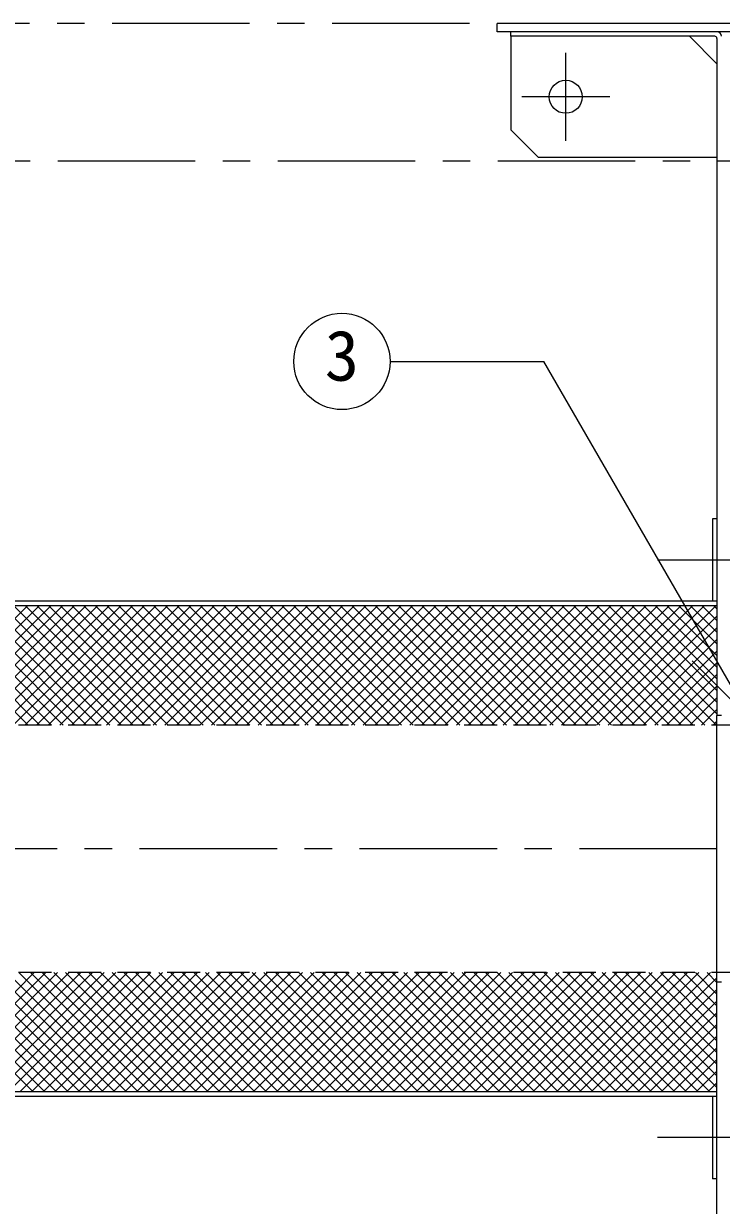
# Model space of a CAD drawing. Units: millimetres at full size, sheet at 1:10; details may follow other scales. Extents: x -2114 to 1936, y -1399 to 1411.
# Drawn here: x -1348.1 to -1094.3, y -508.3 to -78.6 of the extents above; entities that cross this region are included whole.
import ezdxf
from ezdxf.enums import TextEntityAlignment as Align

# ---------------------------------------------------------------- set-up
doc = ezdxf.new("R2010")
doc.units = ezdxf.units.MM
doc.header["$LTSCALE"] = 10
doc.linetypes.add('CHAIN1', pattern=[8, 5, -1, 1, -1])
doc.linetypes.add('DASHED1', pattern=[1.8, 1.2, -0.6])
doc.layers.add('0-0_ﾚｲﾔ1', color=4, linetype='Continuous', lineweight=9)
doc.styles.add('ＭＳ ゴシック', font='')
doc.styles.get('ＭＳ ゴシック').set_extended_font_data('MS Gothic')

msp = doc.modelspace()

# ---------------------------------------------------------------- linework, layer by layer
at = {"layer": '0-0_ﾚｲﾔ1', "linetype": 'CHAIN1'}
for p, q in [((-1185.92, -78.64), (-1975.92, -78.64)), ((-1150.92, -121.24), (-1150.92, -89.24)), ((-1134.92, -105.24), (-1166.92, -105.24)), ((-885.67, -128.64), (-1925.92, -128.64)), ((-1074.32, -273.64), (-1117.52, -273.64)), ((-1015.92, -378.64), (-1875.92, -378.64)), ((-1074.32, -483.64), (-1117.52, -483.64))]:
    msp.add_line(p, q, dxfattribs=at)
at = {"layer": '0-0_ﾚｲﾔ1', "color": 5, "lineweight": 25}
for p, q in [((-1175.92, -81.64), (-1175.92, -78.64)), ((-1043.92, -78.64), (-1175.92, -78.64)), ((-1045.42, -81.64), (-1175.92, -81.64)), ((-1170.92, -83.24), (-1170.92, -81.64)), ((-1096.72, -83.24), (-1170.92, -83.24)), ((-1095.92, -84.04), (-1095.92, -330.14)), ((-1095.92, -288.64), (-1595.92, -288.64)), ((-1095.92, -290.24), (-1594.32, -290.24)), ((-1095.92, -887.84), (-1095.92, -427.14)), ((-1094.32, -427.14), (-1095.92, -427.14)), ((-1095.92, -467.04), (-1594.32, -467.04)), ((-1095.92, -468.64), (-1595.92, -468.64)), ((-1097.52, -468.64), (-1097.52, -498.64))]:
    msp.add_line(p, q, dxfattribs=at)
at = {"layer": '0-0_ﾚｲﾔ1', "color": 7, "lineweight": 18}
for p, q in [((-1170.92, -83.24), (-1170.92, -117.24)), ((-1105.92, -83.24), (-1095.92, -93.24)), ((-1170.92, -117.24), (-1160.92, -127.24)), ((-1160.92, -127.24), (-1095.92, -127.24)), ((-1214.81, -201.46), (-1158.88, -201.46)), ((-1083.78, -331.54), (-1158.88, -201.46)), ((-1083.78, -331.54), (-1104.99, -310.33)), ((-1094.32, -330.14), (-1095.92, -330.14)), ((-1095.92, -427.14), (-1095.92, -330.14)), ((-1095.92, -498.64), (-1097.52, -498.64))]:
    msp.add_line(p, q, dxfattribs=at)
at = {"layer": '0-0_ﾚｲﾔ1'}
for p, q in [((-1095.65, -81.66), (-1095.63, -81.64)), ((-1390.05, -333.64), (-1346.65, -290.24)), ((-1389.85, -290.24), (-1346.45, -333.64)), ((-1385.81, -333.64), (-1342.41, -290.24)), ((-1385.61, -290.24), (-1342.21, -333.64)), ((-1381.57, -333.64), (-1338.17, -290.24)), ((-1381.36, -290.24), (-1337.96, -333.64)), ((-1377.33, -333.64), (-1333.93, -290.24)), ((-1377.12, -290.24), (-1333.72, -333.64)), ((-1373.08, -333.64), (-1329.68, -290.24)), ((-1372.88, -290.24), (-1329.48, -333.64)), ((-1368.84, -333.64), (-1325.44, -290.24)), ((-1368.64, -290.24), (-1325.24, -333.64)), ((-1364.6, -333.64), (-1321.2, -290.24)), ((-1364.39, -290.24), (-1320.99, -333.64)), ((-1360.36, -333.64), (-1316.96, -290.24)), ((-1360.15, -290.24), (-1316.75, -333.64)), ((-1356.11, -333.64), (-1312.71, -290.24)), ((-1355.91, -290.24), (-1312.51, -333.64)), ((-1351.87, -333.64), (-1308.47, -290.24)), ((-1351.67, -290.24), (-1308.27, -333.64)), ((-1347.63, -333.64), (-1304.23, -290.24)), ((-1347.42, -290.24), (-1304.02, -333.64)), ((-1343.38, -333.64), (-1299.98, -290.24)), ((-1343.18, -290.24), (-1299.78, -333.64)), ((-1339.14, -333.64), (-1295.74, -290.24)), ((-1338.94, -290.24), (-1295.54, -333.64)), ((-1334.9, -333.64), (-1291.5, -290.24)), ((-1334.7, -290.24), (-1291.3, -333.64)), ((-1330.66, -333.64), (-1287.26, -290.24)), ((-1330.45, -290.24), (-1287.05, -333.64)), ((-1326.41, -333.64), (-1283.01, -290.24)), ((-1326.21, -290.24), (-1282.81, -333.64)), ((-1322.17, -333.64), (-1278.77, -290.24)), ((-1321.97, -290.24), (-1278.57, -333.64)), ((-1317.93, -333.64), (-1274.53, -290.24)), ((-1317.72, -290.24), (-1274.32, -333.64)), ((-1313.69, -333.64), (-1270.29, -290.24)), ((-1313.48, -290.24), (-1270.08, -333.64)), ((-1309.44, -333.64), (-1266.04, -290.24)), ((-1309.24, -290.24), (-1265.84, -333.64)), ((-1305.2, -333.64), (-1261.8, -290.24)), ((-1305, -290.24), (-1261.6, -333.64)), ((-1300.96, -333.64), (-1257.56, -290.24)), ((-1300.75, -290.24), (-1257.35, -333.64)), ((-1296.72, -333.64), (-1253.32, -290.24)), ((-1296.51, -290.24), (-1253.11, -333.64)), ((-1292.47, -333.64), (-1249.07, -290.24)), ((-1292.27, -290.24), (-1248.87, -333.64)), ((-1288.23, -333.64), (-1244.83, -290.24)), ((-1288.03, -290.24), (-1244.63, -333.64)), ((-1283.99, -333.64), (-1240.59, -290.24)), ((-1283.78, -290.24), (-1240.38, -333.64)), ((-1279.75, -333.64), (-1236.35, -290.24)), ((-1279.54, -290.24), (-1236.14, -333.64)), ((-1275.5, -333.64), (-1232.1, -290.24)), ((-1275.3, -290.24), (-1231.9, -333.64)), ((-1271.26, -333.64), (-1227.86, -290.24)), ((-1271.06, -290.24), (-1227.66, -333.64)), ((-1267.02, -333.64), (-1223.62, -290.24)), ((-1266.81, -290.24), (-1223.41, -333.64)), ((-1262.77, -333.64), (-1219.37, -290.24)), ((-1262.57, -290.24), (-1219.17, -333.64)), ((-1258.53, -333.64), (-1215.13, -290.24)), ((-1258.33, -290.24), (-1214.93, -333.64)), ((-1254.29, -333.64), (-1210.89, -290.24)), ((-1254.08, -290.24), (-1210.68, -333.64)), ((-1250.05, -333.64), (-1206.65, -290.24)), ((-1249.84, -290.24), (-1206.44, -333.64)), ((-1245.8, -333.64), (-1202.4, -290.24)), ((-1245.6, -290.24), (-1202.2, -333.64)), ((-1241.56, -333.64), (-1198.16, -290.24)), ((-1241.36, -290.24), (-1197.96, -333.64)), ((-1237.32, -333.64), (-1193.92, -290.24)), ((-1237.11, -290.24), (-1193.71, -333.64)), ((-1233.08, -333.64), (-1189.68, -290.24)), ((-1232.87, -290.24), (-1189.47, -333.64)), ((-1228.83, -333.64), (-1185.43, -290.24)), ((-1228.63, -290.24), (-1185.23, -333.64)), ((-1224.59, -333.64), (-1181.19, -290.24)), ((-1224.39, -290.24), (-1180.99, -333.64)), ((-1220.35, -333.64), (-1176.95, -290.24)), ((-1220.14, -290.24), (-1176.74, -333.64)), ((-1216.11, -333.64), (-1172.71, -290.24)), ((-1215.9, -290.24), (-1172.5, -333.64)), ((-1211.86, -333.64), (-1168.46, -290.24)), ((-1211.66, -290.24), (-1168.26, -333.64)), ((-1207.62, -333.64), (-1164.22, -290.24)), ((-1207.42, -290.24), (-1164.02, -333.64)), ((-1203.38, -333.64), (-1159.98, -290.24)), ((-1203.17, -290.24), (-1159.77, -333.64)), ((-1199.14, -333.64), (-1155.74, -290.24)), ((-1198.93, -290.24), (-1155.53, -333.64)), ((-1194.89, -333.64), (-1151.49, -290.24)), ((-1194.69, -290.24), (-1151.29, -333.64)), ((-1190.65, -333.64), (-1147.25, -290.24)), ((-1190.45, -290.24), (-1147.05, -333.64)), ((-1186.41, -333.64), (-1143.01, -290.24)), ((-1186.2, -290.24), (-1142.8, -333.64)), ((-1182.16, -333.64), (-1138.76, -290.24)), ((-1181.96, -290.24), (-1138.56, -333.64)), ((-1177.92, -333.64), (-1134.52, -290.24)), ((-1177.72, -290.24), (-1134.32, -333.64)), ((-1173.68, -333.64), (-1130.28, -290.24)), ((-1173.47, -290.24), (-1130.07, -333.64)), ((-1169.44, -333.64), (-1126.04, -290.24)), ((-1169.23, -290.24), (-1125.83, -333.64)), ((-1165.19, -333.64), (-1121.79, -290.24)), ((-1164.99, -290.24), (-1121.59, -333.64)), ((-1160.95, -333.64), (-1117.55, -290.24)), ((-1160.75, -290.24), (-1117.35, -333.64)), ((-1156.71, -333.64), (-1113.31, -290.24)), ((-1156.5, -290.24), (-1113.1, -333.64)), ((-1152.47, -333.64), (-1109.07, -290.24)), ((-1152.26, -290.24), (-1108.86, -333.64)), ((-1148.22, -333.64), (-1104.82, -290.24)), ((-1148.02, -290.24), (-1104.62, -333.64)), ((-1143.98, -333.64), (-1100.58, -290.24)), ((-1143.78, -290.24), (-1100.38, -333.64)), ((-1139.74, -333.64), (-1096.34, -290.24)), ((-1139.53, -290.24), (-1096.13, -333.64)), ((-1135.29, -290.24), (-1095.92, -329.61)), ((-1131.05, -290.24), (-1095.92, -325.36)), ((-1126.81, -290.24), (-1095.92, -321.12)), ((-1122.56, -290.24), (-1095.92, -316.88)), ((-1118.32, -290.24), (-1095.92, -312.63)), ((-1114.08, -290.24), (-1095.92, -308.39)), ((-1109.84, -290.24), (-1095.92, -304.15)), ((-1105.59, -290.24), (-1095.92, -299.91)), ((-1101.35, -290.24), (-1095.92, -295.66)), ((-1097.11, -290.24), (-1095.92, -291.42)), ((-1135.5, -333.64), (-1095.92, -294.06)), ((-1131.25, -333.64), (-1095.92, -298.31)), ((-1127.01, -333.64), (-1095.92, -302.55)), ((-1122.77, -333.64), (-1095.92, -306.79)), ((-1118.52, -333.64), (-1095.92, -311.03)), ((-1114.28, -333.64), (-1095.92, -315.28)), ((-1110.04, -333.64), (-1095.92, -319.52)), ((-1105.8, -333.64), (-1095.92, -323.76)), ((-1101.55, -333.64), (-1095.92, -328)), ((-1097.31, -333.64), (-1095.92, -332.25)), ((-1387.97, -423.64), (-1344.57, -467.04)), ((-1387.69, -467.04), (-1344.29, -423.64)), ((-1383.73, -423.64), (-1340.33, -467.04)), ((-1383.45, -467.04), (-1340.05, -423.64)), ((-1379.49, -423.64), (-1336.09, -467.04)), ((-1379.2, -467.04), (-1335.8, -423.64)), ((-1375.24, -423.64), (-1331.84, -467.04)), ((-1374.96, -467.04), (-1331.56, -423.64)), ((-1371, -423.64), (-1327.6, -467.04)), ((-1370.72, -467.04), (-1327.32, -423.64)), ((-1366.76, -423.64), (-1323.36, -467.04)), ((-1366.48, -467.04), (-1323.08, -423.64)), ((-1362.52, -423.64), (-1319.12, -467.04)), ((-1362.23, -467.04), (-1318.83, -423.64)), ((-1358.27, -423.64), (-1314.87, -467.04)), ((-1357.99, -467.04), (-1314.59, -423.64)), ((-1354.03, -423.64), (-1310.63, -467.04)), ((-1353.75, -467.04), (-1310.35, -423.64)), ((-1349.79, -423.64), (-1306.39, -467.04)), ((-1349.51, -467.04), (-1306.11, -423.64)), ((-1345.54, -423.64), (-1302.14, -467.04)), ((-1345.26, -467.04), (-1301.86, -423.64)), ((-1341.3, -423.64), (-1297.9, -467.04)), ((-1341.02, -467.04), (-1297.62, -423.64)), ((-1337.06, -423.64), (-1293.66, -467.04)), ((-1336.78, -467.04), (-1293.38, -423.64)), ((-1332.82, -423.64), (-1289.42, -467.04)), ((-1332.54, -467.04), (-1289.14, -423.64)), ((-1328.57, -423.64), (-1285.17, -467.04)), ((-1328.29, -467.04), (-1284.89, -423.64)), ((-1324.33, -423.64), (-1280.93, -467.04)), ((-1324.05, -467.04), (-1280.65, -423.64)), ((-1320.09, -423.64), (-1276.69, -467.04)), ((-1319.81, -467.04), (-1276.41, -423.64)), ((-1315.85, -423.64), (-1272.45, -467.04)), ((-1315.56, -467.04), (-1272.16, -423.64)), ((-1311.6, -423.64), (-1268.2, -467.04)), ((-1311.32, -467.04), (-1267.92, -423.64)), ((-1307.36, -423.64), (-1263.96, -467.04)), ((-1307.08, -467.04), (-1263.68, -423.64)), ((-1303.12, -423.64), (-1259.72, -467.04)), ((-1302.84, -467.04), (-1259.44, -423.64)), ((-1298.88, -423.64), (-1255.48, -467.04)), ((-1298.59, -467.04), (-1255.19, -423.64)), ((-1294.63, -423.64), (-1251.23, -467.04)), ((-1294.35, -467.04), (-1250.95, -423.64)), ((-1290.39, -423.64), (-1246.99, -467.04)), ((-1290.11, -467.04), (-1246.71, -423.64)), ((-1286.15, -423.64), (-1242.75, -467.04)), ((-1285.87, -467.04), (-1242.47, -423.64)), ((-1281.91, -423.64), (-1238.51, -467.04)), ((-1281.62, -467.04), (-1238.22, -423.64)), ((-1277.66, -423.64), (-1234.26, -467.04)), ((-1277.38, -467.04), (-1233.98, -423.64)), ((-1273.42, -423.64), (-1230.02, -467.04)), ((-1273.14, -467.04), (-1229.74, -423.64)), ((-1269.18, -423.64), (-1225.78, -467.04)), ((-1268.9, -467.04), (-1225.5, -423.64)), ((-1264.93, -423.64), (-1221.53, -467.04)), ((-1264.65, -467.04), (-1221.25, -423.64)), ((-1260.69, -423.64), (-1217.29, -467.04)), ((-1260.41, -467.04), (-1217.01, -423.64)), ((-1256.45, -423.64), (-1213.05, -467.04)), ((-1256.17, -467.04), (-1212.77, -423.64)), ((-1252.21, -423.64), (-1208.81, -467.04)), ((-1251.92, -467.04), (-1208.52, -423.64)), ((-1247.96, -423.64), (-1204.56, -467.04)), ((-1247.68, -467.04), (-1204.28, -423.64)), ((-1243.72, -423.64), (-1200.32, -467.04)), ((-1243.44, -467.04), (-1200.04, -423.64)), ((-1239.48, -423.64), (-1196.08, -467.04)), ((-1239.2, -467.04), (-1195.8, -423.64)), ((-1235.24, -423.64), (-1191.84, -467.04)), ((-1234.95, -467.04), (-1191.55, -423.64)), ((-1230.99, -423.64), (-1187.59, -467.04)), ((-1230.71, -467.04), (-1187.31, -423.64)), ((-1226.75, -423.64), (-1183.35, -467.04)), ((-1226.47, -467.04), (-1183.07, -423.64)), ((-1222.51, -423.64), (-1179.11, -467.04)), ((-1222.23, -467.04), (-1178.83, -423.64)), ((-1218.27, -423.64), (-1174.87, -467.04)), ((-1217.98, -467.04), (-1174.58, -423.64)), ((-1214.02, -423.64), (-1170.62, -467.04)), ((-1213.74, -467.04), (-1170.34, -423.64)), ((-1209.78, -423.64), (-1166.38, -467.04)), ((-1209.5, -467.04), (-1166.1, -423.64)), ((-1205.54, -423.64), (-1162.14, -467.04)), ((-1205.26, -467.04), (-1161.86, -423.64)), ((-1201.3, -423.64), (-1157.9, -467.04)), ((-1201.01, -467.04), (-1157.61, -423.64)), ((-1197.05, -423.64), (-1153.65, -467.04)), ((-1196.77, -467.04), (-1153.37, -423.64)), ((-1192.81, -423.64), (-1149.41, -467.04)), ((-1192.53, -467.04), (-1149.13, -423.64)), ((-1188.57, -423.64), (-1145.17, -467.04)), ((-1188.29, -467.04), (-1144.89, -423.64)), ((-1184.32, -423.64), (-1140.92, -467.04)), ((-1184.04, -467.04), (-1140.64, -423.64)), ((-1180.08, -423.64), (-1136.68, -467.04)), ((-1179.8, -467.04), (-1136.4, -423.64)), ((-1175.84, -423.64), (-1132.44, -467.04)), ((-1175.56, -467.04), (-1132.16, -423.64)), ((-1171.6, -423.64), (-1128.2, -467.04)), ((-1171.31, -467.04), (-1127.91, -423.64)), ((-1167.35, -423.64), (-1123.95, -467.04)), ((-1167.07, -467.04), (-1123.67, -423.64)), ((-1163.11, -423.64), (-1119.71, -467.04)), ((-1162.83, -467.04), (-1119.43, -423.64)), ((-1158.87, -423.64), (-1115.47, -467.04)), ((-1158.59, -467.04), (-1115.19, -423.64)), ((-1154.63, -423.64), (-1111.23, -467.04)), ((-1154.34, -467.04), (-1110.94, -423.64)), ((-1150.38, -423.64), (-1106.98, -467.04)), ((-1150.1, -467.04), (-1106.7, -423.64)), ((-1146.14, -423.64), (-1102.74, -467.04)), ((-1145.86, -467.04), (-1102.46, -423.64)), ((-1141.9, -423.64), (-1098.5, -467.04)), ((-1141.62, -467.04), (-1098.22, -423.64)), ((-1137.66, -423.64), (-1095.92, -465.37)), ((-1133.41, -423.64), (-1095.92, -461.13)), ((-1129.17, -423.64), (-1095.92, -456.88)), ((-1124.93, -423.64), (-1095.92, -452.64)), ((-1120.68, -423.64), (-1095.92, -448.4)), ((-1116.44, -423.64), (-1095.92, -444.16)), ((-1112.2, -423.64), (-1095.92, -439.91)), ((-1107.96, -423.64), (-1095.92, -435.67)), ((-1103.71, -423.64), (-1095.92, -431.43)), ((-1099.47, -423.64), (-1095.92, -427.19)), ((-1137.37, -467.04), (-1095.92, -425.58)), ((-1133.13, -467.04), (-1095.92, -429.83)), ((-1128.89, -467.04), (-1095.92, -434.07)), ((-1124.65, -467.04), (-1095.92, -438.31)), ((-1120.4, -467.04), (-1095.92, -442.56)), ((-1116.16, -467.04), (-1095.92, -446.8)), ((-1111.92, -467.04), (-1095.92, -451.04)), ((-1107.68, -467.04), (-1095.92, -455.28)), ((-1103.43, -467.04), (-1095.92, -459.53)), ((-1099.19, -467.04), (-1095.92, -463.77))]:
    msp.add_line(p, q, dxfattribs=at)
at = {"layer": '0-0_ﾚｲﾔ1', "linetype": 'DASHED1'}
for p, q in [((-1085.92, -333.64), (-1645.92, -333.64)), ((-1085.92, -423.64), (-1645.92, -423.64))]:
    msp.add_line(p, q, dxfattribs=at)
at = {"layer": '0-0_ﾚｲﾔ1', "color": 5, "lineweight": 25}
msp.add_lwpolyline([(-1095.92, -258.64), (-1097.52, -258.64), (-1097.52, -288.64)], dxfattribs=at)
at = {"layer": '0-0_ﾚｲﾔ1', "color": 7, "lineweight": 18}
for centre, radius in [((-1150.92, -105.24), 6), ((-1232.31, -201.46), 17.5)]:
    msp.add_circle(centre, radius, dxfattribs=at)
at = {"layer": '0-0_ﾚｲﾔ1', "color": 5, "lineweight": 25}
for centre, radius in [((-1096.72, -84.04), 0.8), ((-1095.92, -83.24), 1.6)]:
    msp.add_arc(centre, radius, 0, 90, dxfattribs=at)

# ---------------------------------------------------------------- texts
at = {"layer": '0-0_ﾚｲﾔ1', "color": 7, "style": 'ＭＳ ゴシック'}
msp.add_text('3', height=18.33, dxfattribs=at).set_placement((-1238.56, -213.96), align=Align.BOTTOM_LEFT)

doc.saveas('drawing.dxf')
